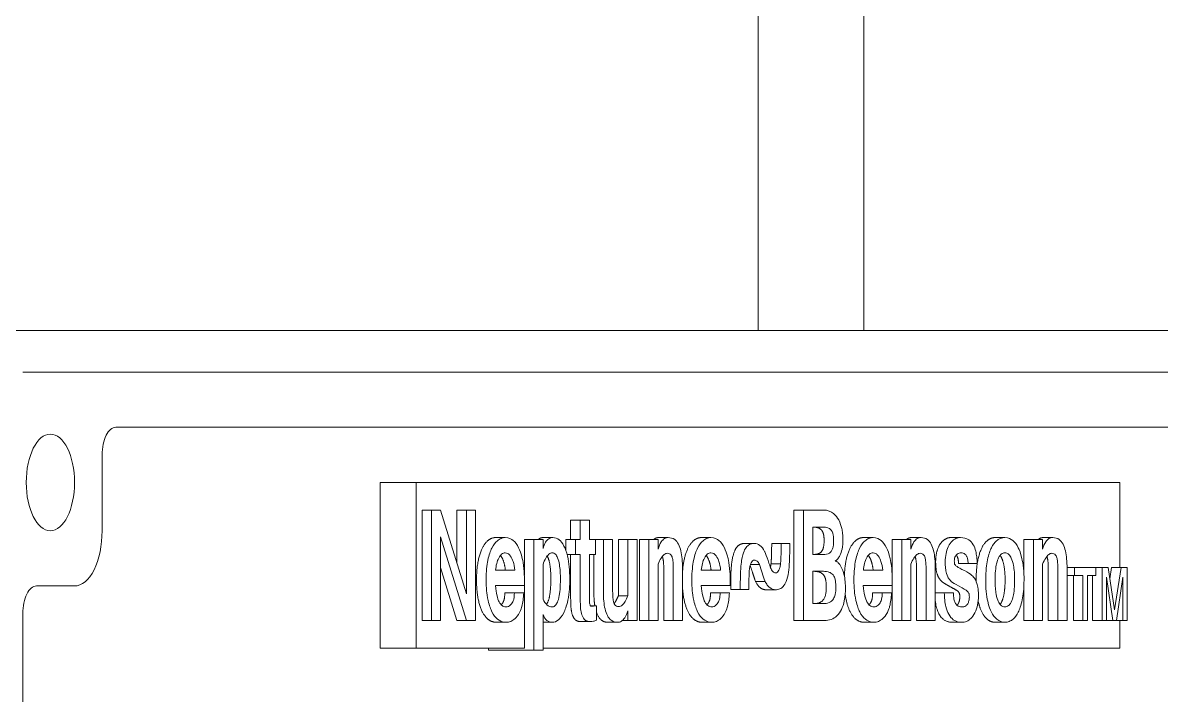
# Model space of a CAD drawing. Header units: inches. Extents: x 19 to 503, y 7 to 322.
# Drawn here: x 267.48 to 272.64, y 125.3 to 128.34 of the extents above; entities that cross this region are included whole.
import ezdxf

# ---------------------------------------------------------------- set-up
doc = ezdxf.new("R2010")
doc.units = ezdxf.units.IN
doc.header["$LTSCALE"] = 15
doc.header["$MEASUREMENT"] = 0
doc.layers.add('Visible (ANSI)', color=7, linetype='Continuous', lineweight=50)

msp = doc.modelspace()

# ---------------------------------------------------------------- linework, layer by layer
at = {"layer": 'Visible (ANSI)', "linetype": 'Continuous', "lineweight": 18}
for p, q in [((270.815229, 134.450384), (270.815229, 126.950384)), ((271.294104, 129.700384), (271.294104, 126.950384)), ((273.735012, 126.950384), (267.335012, 126.950384)), ((267.484844, 126.762884), (274.234844, 126.762884)), ((267.906719, 126.512849), (273.812969, 126.512849)), ((267.844219, 126.044134), (267.844219, 126.387849)), ((269.103714, 126.262849), (269.266094, 126.262849)), ((269.103714, 125.512849), (269.103714, 126.262849)), ((269.266094, 126.262849), (272.453594, 126.262849)), ((269.266094, 125.512849), (269.266094, 126.262849)), ((272.453594, 126.262849), (272.453594, 125.877849)), ((269.292915, 125.637849), (269.292915, 126.137849)), ((269.292915, 126.137849), (269.336217, 126.137849)), ((269.336217, 126.137849), (269.336217, 125.637849)), ((269.376703, 126.137849), (269.336217, 126.137849)), ((269.494365, 125.758801), (269.376703, 126.137849)), ((269.451063, 126.137849), (269.494365, 126.137849)), ((269.451063, 125.898296), (269.451063, 126.137849)), ((269.535103, 126.137849), (269.494365, 126.137849)), ((269.494365, 126.137849), (269.494365, 125.758801)), ((269.535103, 125.637849), (269.535103, 126.137849)), ((270.977274, 125.637849), (270.977274, 126.137849)), ((270.977274, 126.137849), (271.020576, 126.137849)), ((271.020576, 126.137849), (271.020576, 125.637849)), ((271.11091, 126.137849), (271.020576, 126.137849)), ((269.965922, 126.091796), (270.009223, 126.091796)), ((269.965922, 126.005258), (269.965922, 126.091796)), ((270.050721, 126.091796), (270.009223, 126.091796)), ((270.009223, 126.091796), (270.009223, 126.005258)), ((270.050721, 126.005258), (270.050721, 126.091796)), ((271.062833, 126.060926), (271.107873, 126.060926)), ((271.062833, 125.936938), (271.062833, 126.060926)), ((269.376703, 126.016392), (269.494365, 125.637849)), ((269.376703, 125.637849), (269.376703, 126.016392)), ((269.626563, 126.013355), (269.669864, 126.013355)), ((269.756262, 126.005258), (269.799564, 126.005258)), ((269.756262, 125.842909), (269.756262, 126.005258)), ((269.840809, 126.005258), (269.799564, 126.005258)), ((269.799564, 126.005258), (269.799564, 125.504246)), ((269.840809, 125.963254), (269.840809, 126.005258)), ((269.841789, 126.013355), (269.88509, 126.013355)), ((269.944666, 126.005258), (269.987968, 126.005258)), ((269.944666, 125.954053), (269.944666, 126.005258)), ((270.009223, 126.005258), (269.987968, 126.005258)), ((269.987968, 126.005258), (269.987968, 125.936432)), ((270.079061, 126.005258), (270.050721, 126.005258)), ((270.079061, 125.936432), (270.079061, 126.005258)), ((270.079061, 126.005258), (270.114378, 126.005258)), ((270.156129, 126.005258), (270.114378, 126.005258)), ((270.114378, 126.005258), (270.114378, 125.768416)), ((270.156129, 125.770946), (270.156129, 126.005258)), ((270.181907, 125.750197), (270.181907, 126.005258)), ((270.181907, 126.005258), (270.225208, 126.005258)), ((270.266453, 126.005258), (270.225208, 126.005258)), ((270.225208, 126.005258), (270.225208, 125.750197)), ((270.266453, 125.637849), (270.266453, 126.005258)), ((270.277193, 125.637849), (270.277193, 126.005258)), ((270.277193, 126.005258), (270.320495, 126.005258)), ((270.36174, 126.005258), (270.320495, 126.005258)), ((270.320495, 126.005258), (270.320495, 125.637849)), ((270.36174, 125.96123), (270.36174, 126.005258)), ((270.364997, 126.013355), (270.408298, 126.013355)), ((270.558209, 126.013355), (270.60151, 126.013355)), ((271.292197, 126.013355), (271.335498, 126.013355)), ((271.421897, 125.842909), (271.421897, 126.005258)), ((271.421897, 126.005258), (271.465198, 126.005258)), ((271.506443, 126.005258), (271.465198, 126.005258)), ((271.465198, 126.005258), (271.465198, 125.637849)), ((271.506443, 125.96123), (271.506443, 126.005258)), ((271.5097, 126.013355), (271.553002, 126.013355)), ((271.688742, 126.013355), (271.732043, 126.013355)), ((271.889039, 126.013355), (271.93234, 126.013355)), ((272.018739, 126.005258), (272.06204, 126.005258)), ((272.018739, 125.843398), (272.018739, 126.005258)), ((272.103285, 126.005258), (272.06204, 126.005258)), ((272.06204, 126.005258), (272.06204, 125.637849)), ((272.103285, 125.96123), (272.103285, 126.005258)), ((272.106542, 126.013355), (272.149844, 126.013355)), ((270.755216, 125.987039), (270.798518, 125.987039)), ((270.876674, 125.986027), (270.919975, 125.986027)), ((270.957931, 125.986027), (270.919975, 125.986027)), ((270.957931, 125.956169), (270.957931, 125.986027)), ((269.950027, 125.936432), (269.987968, 125.936432)), ((269.965922, 125.749185), (269.965922, 125.936432)), ((269.987968, 125.936432), (270.009223, 125.936432)), ((270.009223, 125.936432), (270.009223, 125.749185)), ((270.050721, 125.746655), (270.050721, 125.936432)), ((270.050721, 125.936432), (270.079061, 125.936432)), ((270.071077, 125.768416), (270.071077, 125.936432)), ((271.110657, 125.936938), (271.062833, 125.936938)), ((271.164076, 125.906594), (271.164723, 125.906594)), ((269.451063, 125.637849), (269.376703, 125.877083)), ((269.713639, 125.865582), (269.626089, 125.865582)), ((269.840809, 125.734509), (269.840809, 125.891898)), ((270.36174, 125.637849), (270.36174, 125.893416)), ((270.387517, 125.637849), (270.387517, 125.872161)), ((270.430819, 125.872161), (270.430819, 125.637849)), ((270.472317, 125.637849), (270.472317, 125.874691)), ((270.645286, 125.865582), (270.557735, 125.865582)), ((270.780012, 125.891898), (270.821291, 125.891898)), ((270.873131, 125.893922), (270.916433, 125.893922)), ((271.062833, 125.860521), (271.11091, 125.860521)), ((271.062833, 125.714772), (271.062833, 125.860521)), ((271.379273, 125.865582), (271.291723, 125.865582)), ((271.506443, 125.637849), (271.506443, 125.893416)), ((271.53222, 125.637849), (271.53222, 125.872161)), ((271.575522, 125.872161), (271.575522, 125.637849)), ((271.61702, 125.637849), (271.61702, 125.874691)), ((271.722649, 125.895946), (271.76595, 125.895946)), ((271.76595, 125.895946), (271.806689, 125.895946)), ((272.103285, 125.637849), (272.103285, 125.893416)), ((272.129063, 125.637849), (272.129063, 125.872161)), ((272.172364, 125.872161), (272.172364, 125.637849)), ((272.213853, 125.877849), (272.248147, 125.877849)), ((272.213862, 125.637849), (272.213862, 125.874691)), ((272.344462, 125.877849), (272.248147, 125.877849)), ((272.248147, 125.877849), (272.248147, 125.840926)), ((272.344462, 125.840926), (272.344462, 125.877849)), ((272.344462, 125.877849), (272.372765, 125.877849)), ((272.399972, 125.877849), (272.372765, 125.877849)), ((272.372765, 125.877849), (272.372765, 125.637849)), ((272.429243, 125.685946), (272.399972, 125.877849)), ((272.407771, 125.82672), (272.415699, 125.877849)), ((272.415699, 125.877849), (272.459, 125.877849)), ((272.459, 125.877849), (272.429243, 125.685946)), ((272.486085, 125.877849), (272.459, 125.877849)), ((272.486085, 125.637849), (272.486085, 125.877849)), ((269.625582, 125.79625), (269.756655, 125.79625)), ((269.756262, 125.512849), (269.756262, 125.79625)), ((269.756655, 125.79625), (269.756655, 125.821047)), ((270.557229, 125.79625), (270.688302, 125.79625)), ((270.688302, 125.79625), (270.688302, 125.821047)), ((270.690945, 125.778031), (270.690945, 125.808396)), ((270.734246, 125.808396), (270.734246, 125.778031)), ((270.80304, 125.814975), (270.846342, 125.814975)), ((271.291217, 125.79625), (271.42229, 125.79625)), ((271.421897, 125.637849), (271.421897, 125.79625)), ((271.42229, 125.79625), (271.42229, 125.821047)), ((272.018739, 125.637849), (272.018739, 125.799704)), ((272.213862, 125.840926), (272.248147, 125.840926)), ((272.24274, 125.637849), (272.24274, 125.840926)), ((272.248147, 125.840926), (272.286041, 125.840926)), ((272.286041, 125.840926), (272.286041, 125.637849)), ((272.306325, 125.840926), (272.344462, 125.840926)), ((272.306325, 125.637849), (272.306325, 125.840926)), ((272.329464, 125.637849), (272.329464, 125.840926)), ((272.392199, 125.833639), (272.42062, 125.637849)), ((272.392199, 125.637849), (272.392199, 125.833639)), ((272.437988, 125.637849), (272.466531, 125.833639)), ((272.466531, 125.833639), (272.466531, 125.637849)), ((267.547361, 125.794134), (267.719219, 125.794134)), ((269.667808, 125.762343), (269.711109, 125.762343)), ((269.753366, 125.762343), (269.711109, 125.762343)), ((270.181907, 125.750197), (270.225208, 125.750197)), ((270.599454, 125.762343), (270.642755, 125.762343)), ((270.685012, 125.762343), (270.642755, 125.762343)), ((270.690945, 125.778031), (270.734246, 125.778031)), ((270.734246, 125.778031), (270.772455, 125.778031)), ((270.850358, 125.777019), (270.893659, 125.777019)), ((271.333442, 125.762343), (271.376743, 125.762343)), ((271.419, 125.762343), (271.376743, 125.762343)), ((271.61702, 125.762343), (271.657904, 125.762343)), ((271.699149, 125.762343), (271.657904, 125.762343)), ((270.05546, 125.704651), (270.082856, 125.704651)), ((270.082856, 125.639367), (270.082856, 125.704651)), ((271.115464, 125.714772), (271.062833, 125.714772)), ((267.484861, 119.856634), (267.484861, 125.669134)), ((269.840809, 125.504246), (269.840809, 125.665683)), ((270.225208, 125.681877), (270.225208, 125.637849)), ((269.292915, 125.637849), (269.336217, 125.637849)), ((269.336217, 125.637849), (269.376703, 125.637849)), ((269.451063, 125.637849), (269.494365, 125.637849)), ((269.494365, 125.637849), (269.535103, 125.637849)), ((269.629599, 125.629752), (269.6729, 125.629752)), ((269.840809, 125.629752), (269.883066, 125.629752)), ((270.012227, 125.632788), (270.055528, 125.632788)), ((270.134842, 125.629752), (270.178143, 125.629752)), ((270.200439, 125.637849), (270.225208, 125.637849)), ((270.225208, 125.637849), (270.266453, 125.637849)), ((270.277193, 125.637849), (270.320495, 125.637849)), ((270.320495, 125.637849), (270.36174, 125.637849)), ((270.387517, 125.637849), (270.430819, 125.637849)), ((270.430819, 125.637849), (270.472317, 125.637849)), ((270.561245, 125.629752), (270.604547, 125.629752)), ((270.977274, 125.637849), (271.020576, 125.637849)), ((271.020576, 125.637849), (271.115464, 125.637849)), ((271.295233, 125.629752), (271.338535, 125.629752)), ((271.421897, 125.637849), (271.465198, 125.637849)), ((271.465198, 125.637849), (271.506443, 125.637849)), ((271.53222, 125.637849), (271.575522, 125.637849)), ((271.575522, 125.637849), (271.61702, 125.637849)), ((271.694309, 125.629752), (271.73761, 125.629752)), ((271.889039, 125.629752), (271.93234, 125.629752)), ((272.018739, 125.637849), (272.06204, 125.637849)), ((272.06204, 125.637849), (272.103285, 125.637849)), ((272.129063, 125.637849), (272.172364, 125.637849)), ((272.172364, 125.637849), (272.213862, 125.637849)), ((272.24274, 125.637849), (272.286041, 125.637849)), ((272.286041, 125.637849), (272.306325, 125.637849)), ((272.329464, 125.637849), (272.372765, 125.637849)), ((272.372765, 125.637849), (272.392199, 125.637849)), ((272.392199, 125.637849), (272.42062, 125.637849)), ((272.42062, 125.637849), (272.437988, 125.637849)), ((272.437988, 125.637849), (272.466531, 125.637849)), ((272.453594, 125.637849), (272.453594, 125.512849)), ((272.466531, 125.637849), (272.486085, 125.637849)), ((269.103714, 125.512849), (269.266094, 125.512849)), ((269.756262, 125.512849), (269.266094, 125.512849)), ((269.593883, 125.504246), (269.593883, 125.512849)), ((269.593883, 125.504246), (269.799564, 125.504246)), ((269.799564, 125.504246), (269.840809, 125.504246)), ((272.453594, 125.512849), (269.840809, 125.512849))]:
    msp.add_line(p, q, dxfattribs=at)
msp.add_ellipse((267.609844, 126.262884), major_axis=(0, 0.21875), ratio=0.5, dxfattribs=at)
for centre, major_axis in [((267.906719, 126.387849), (0, 0.125)), ((267.719219, 126.044134), (0, -0.25)), ((267.547361, 125.669134), (0, 0.125))]:
    msp.add_ellipse(centre, major_axis=major_axis, ratio=0.5, start_param=0, end_param=1.57079633, dxfattribs=at)
for points, degree, knots in [([(271.198713, 126.005258), (271.198713, 126.013931), (271.198319, 126.022555), (271.196621, 126.039233), (271.195369, 126.047147), (271.191276, 126.06557), (271.187202, 126.079602), (271.173856, 126.104819), (271.165804, 126.115121), (271.145145, 126.131087), (271.130628, 126.137849), (271.11091, 126.137849)], 3, [-1.37022204, -1.37022204, -1.37022204, -1.37022204, -1.13367687, -1.13367687, -0.90603204, -0.90603204, -0.58386018, -0.58386018, -0.30050429, -0.30050429, 0, 0, 0, 0]), ([(271.107873, 126.060926), (271.115434, 126.060926), (271.123928, 126.060061), (271.135032, 126.05549), (271.140042, 126.052876), (271.147633, 126.044711), (271.149786, 126.040902), (271.153434, 126.032663), (271.154551, 126.027908), (271.156548, 126.016122), (271.156962, 126.007672), (271.156962, 125.999691)], 3, [-0.217883978, -0.217883978, -0.217883978, -0.217883978, -0.151492323, -0.151492323, -0.118749394, -0.118749394, -0.094641913, -0.094641913, -0.060812242, -0.060812242, 0, 0, 0, 0]), ([(269.669864, 126.013355), (269.663611, 126.013355), (269.657393, 126.012243), (269.644596, 126.007173), (269.63896, 126.003371), (269.624557, 125.990971), (269.616052, 125.979658), (269.602846, 125.952988), (269.59619, 125.935744), (269.586607, 125.888519), (269.583072, 125.860187), (269.583072, 125.821554)], 3, [-1.49193162, -1.49193162, -1.49193162, -1.49193162, -1.29030138, -1.29030138, -1.0712515, -1.0712515, -0.64119148, -0.64119148, -0.29439022, -0.29439022, 0, 0, 0, 0]), ([(269.756655, 125.821047), (269.756655, 125.838523), (269.755938, 125.856053), (269.752233, 125.893601), (269.749351, 125.908489), (269.742177, 125.94024), (269.736165, 125.955932), (269.723361, 125.98157), (269.715126, 125.992318), (269.697747, 126.006608), (269.686083, 126.013355), (269.669864, 126.013355)], 3, [-0.953742878, -0.953742878, -0.953742878, -0.953742878, -0.864238922, -0.864238922, -0.757751945, -0.757751945, -0.52950742, -0.52950742, -0.247180323, -0.247180323, 0, 0, 0, 0]), ([(269.88509, 126.013355), (269.878847, 126.013355), (269.872573, 126.011843), (269.861352, 126.004551), (269.856536, 125.999391), (269.847465, 125.984252), (269.843719, 125.974338), (269.840809, 125.963254)], 3, [-0.275184465, -0.275184465, -0.275184465, -0.275184465, -0.180024512, -0.180024512, -0.095399098, -0.095399098, 0, 0, 0, 0]), ([(269.962013, 125.82459), (269.962013, 125.843673), (269.961211, 125.862766), (269.958035, 125.894806), (269.955782, 125.912603), (269.947482, 125.947334), (269.942323, 125.962276), (269.928196, 125.989303), (269.920379, 125.997568), (269.905181, 126.010123), (269.895228, 126.013355), (269.88509, 126.013355)], 3, [-0.558955892, -0.558955892, -0.558955892, -0.558955892, -0.427301963, -0.427301963, -0.333627639, -0.333627639, -0.250557772, -0.250557772, -0.154511048, -0.154511048, 0, 0, 0, 0]), ([(270.408298, 126.013355), (270.402282, 126.013355), (270.396286, 126.011894), (270.38518, 126.005072), (270.380248, 126.000119), (270.370012, 125.984691), (270.365417, 125.973647), (270.36174, 125.96123)], 3, [-0.286997863, -0.286997863, -0.286997863, -0.286997863, -0.195305384, -0.195305384, -0.109970073, -0.109970073, 0, 0, 0, 0]), ([(270.472317, 125.874691), (270.472317, 125.889012), (270.471804, 125.903626), (270.469343, 125.929759), (270.467588, 125.941665), (270.462262, 125.964169), (270.458707, 125.974428), (270.44926, 125.992354), (270.443587, 125.999151), (270.428167, 126.010925), (270.418085, 126.013355), (270.408298, 126.013355)], 3, [-0.549838036, -0.549838036, -0.549838036, -0.549838036, -0.440760651, -0.440760651, -0.347374274, -0.347374274, -0.251258835, -0.251258835, -0.149149172, -0.149149172, 0, 0, 0, 0]), ([(270.472317, 125.85384), (270.473778, 125.879073), (270.483816, 125.936432), (270.506843, 125.986027), (270.539231, 126.013355), (270.558209, 126.013355)], 2, [0.38083015, 0.38083015, 0.38083015, 1, 2, 3, 4, 4, 4]), ([(270.60151, 126.013355), (270.595258, 126.013355), (270.58904, 126.012243), (270.576243, 126.007173), (270.570607, 126.003371), (270.556203, 125.990971), (270.547698, 125.979658), (270.534492, 125.952988), (270.527836, 125.935744), (270.518253, 125.888519), (270.514719, 125.860187), (270.514719, 125.821554)], 3, [-1.49193162, -1.49193162, -1.49193162, -1.49193162, -1.29030138, -1.29030138, -1.0712515, -1.0712515, -0.64119148, -0.64119148, -0.29439022, -0.29439022, 0, 0, 0, 0]), ([(270.688302, 125.821047), (270.688302, 125.838523), (270.687584, 125.856053), (270.683879, 125.893601), (270.680998, 125.908489), (270.673823, 125.94024), (270.667811, 125.955932), (270.655008, 125.98157), (270.646772, 125.992318), (270.629394, 126.006608), (270.617729, 126.013355), (270.60151, 126.013355)], 3, [-0.953742878, -0.953742878, -0.953742878, -0.953742878, -0.864238922, -0.864238922, -0.757751945, -0.757751945, -0.52950742, -0.52950742, -0.247180323, -0.247180323, 0, 0, 0, 0]), ([(271.164047, 125.906574), (271.168235, 125.909447), (271.172311, 125.913064), (271.179572, 125.921785), (271.182768, 125.926689), (271.189651, 125.940719), (271.192719, 125.950271), (271.19766, 125.975025), (271.198713, 125.990184), (271.198713, 126.005258)], 3, [-0.332004447, -0.332004447, -0.332004447, -0.332004447, -0.264558277, -0.264558277, -0.202993513, -0.202993513, -0.114860808, -0.114860808, 0, 0, 0, 0]), ([(271.205638, 125.838275), (271.206605, 125.872439), (271.217804, 125.936432), (271.24083, 125.986027), (271.273219, 126.013355), (271.292197, 126.013355)], 2, [0.19355846, 0.19355846, 0.19355846, 1, 2, 3, 4, 4, 4]), ([(271.335498, 126.013355), (271.329246, 126.013355), (271.323028, 126.012243), (271.310231, 126.007173), (271.304594, 126.003371), (271.290191, 125.990971), (271.281686, 125.979658), (271.26848, 125.952988), (271.261824, 125.935744), (271.252241, 125.888519), (271.248707, 125.860187), (271.248707, 125.821554)], 3, [-1.49193162, -1.49193162, -1.49193162, -1.49193162, -1.29030138, -1.29030138, -1.0712515, -1.0712515, -0.64119148, -0.64119148, -0.29439022, -0.29439022, 0, 0, 0, 0]), ([(271.42229, 125.821047), (271.42229, 125.838523), (271.421572, 125.856053), (271.417867, 125.893601), (271.414986, 125.908489), (271.407811, 125.94024), (271.401799, 125.955932), (271.388995, 125.98157), (271.38076, 125.992318), (271.363382, 126.006608), (271.351717, 126.013355), (271.335498, 126.013355)], 3, [-0.953742878, -0.953742878, -0.953742878, -0.953742878, -0.864238922, -0.864238922, -0.757751945, -0.757751945, -0.52950742, -0.52950742, -0.247180323, -0.247180323, 0, 0, 0, 0]), ([(271.553002, 126.013355), (271.546985, 126.013355), (271.540989, 126.011894), (271.529883, 126.005072), (271.524951, 126.000119), (271.514715, 125.984691), (271.51012, 125.973647), (271.506443, 125.96123)], 3, [-0.286997863, -0.286997863, -0.286997863, -0.286997863, -0.195305384, -0.195305384, -0.109970073, -0.109970073, 0, 0, 0, 0]), ([(271.61702, 125.874691), (271.61702, 125.889012), (271.616508, 125.903626), (271.614046, 125.929759), (271.612291, 125.941665), (271.606965, 125.964169), (271.60341, 125.974428), (271.593963, 125.992354), (271.58829, 125.999151), (271.57287, 126.010925), (271.562788, 126.013355), (271.553002, 126.013355)], 3, [-0.549838036, -0.549838036, -0.549838036, -0.549838036, -0.440760651, -0.440760651, -0.347374274, -0.347374274, -0.251258835, -0.251258835, -0.149149172, -0.149149172, 0, 0, 0, 0]), ([(271.732043, 126.013355), (271.724921, 126.013355), (271.717801, 126.012022), (271.702908, 126.005339), (271.696786, 126.000191), (271.687817, 125.991277), (271.681481, 125.983722), (271.670695, 125.961133), (271.667698, 125.950227), (271.663352, 125.929341), (271.662205, 125.916381), (271.662205, 125.903031)], 3, [-0.380184833, -0.380184833, -0.380184833, -0.380184833, -0.319898495, -0.319898495, -0.251008997, -0.251008997, -0.172372504, -0.172372504, -0.101722902, -0.101722902, 0, 0, 0, 0]), ([(271.806689, 125.895946), (271.806559, 125.905973), (271.806029, 125.916045), (271.803954, 125.934662), (271.802516, 125.943236), (271.797711, 125.962681), (271.793944, 125.972534), (271.783469, 125.990793), (271.776738, 125.997812), (271.757776, 126.010804), (271.744489, 126.013355), (271.732043, 126.013355)], 3, [-0.545887419, -0.545887419, -0.545887419, -0.545887419, -0.469637173, -0.469637173, -0.400904814, -0.400904814, -0.30477701, -0.30477701, -0.189676686, -0.189676686, 0, 0, 0, 0]), ([(271.93234, 126.013355), (271.925693, 126.013355), (271.919065, 126.012229), (271.905249, 126.00688), (271.899289, 126.002782), (271.885876, 125.991222), (271.87812, 125.98082), (271.865569, 125.955311), (271.858899, 125.937782), (271.849357, 125.891031), (271.845549, 125.862321), (271.845549, 125.821554)], 3, [-1.56801299, -1.56801299, -1.56801299, -1.56801299, -1.35973826, -1.35973826, -1.12707481, -1.12707481, -0.69333235, -0.69333235, -0.31064426, -0.31064426, 0, 0, 0, 0]), ([(272.019132, 125.821554), (272.019132, 125.838992), (272.018417, 125.856498), (272.014735, 125.893669), (272.011889, 125.908415), (272.004032, 125.942986), (271.997479, 125.95826), (271.985838, 125.98157), (271.977602, 125.992318), (271.960224, 126.006608), (271.948559, 126.013355), (271.93234, 126.013355)], 3, [-0.854658685, -0.854658685, -0.854658685, -0.854658685, -0.788718433, -0.788718433, -0.711388555, -0.711388555, -0.52950742, -0.52950742, -0.247180323, -0.247180323, 0, 0, 0, 0]), ([(272.149844, 126.013355), (272.143827, 126.013355), (272.137831, 126.011894), (272.126726, 126.005072), (272.121793, 126.000119), (272.111557, 125.984691), (272.106962, 125.973647), (272.103285, 125.96123)], 3, [-0.286997863, -0.286997863, -0.286997863, -0.286997863, -0.195305384, -0.195305384, -0.109970073, -0.109970073, 0, 0, 0, 0]), ([(272.213862, 125.874691), (272.213862, 125.889012), (272.21335, 125.903626), (272.210888, 125.929759), (272.209133, 125.941665), (272.203807, 125.964169), (272.200253, 125.974428), (272.190806, 125.992354), (272.185132, 125.999151), (272.169712, 126.010925), (272.15963, 126.013355), (272.149844, 126.013355)], 3, [-0.549838036, -0.549838036, -0.549838036, -0.549838036, -0.440760651, -0.440760651, -0.347374274, -0.347374274, -0.251258835, -0.251258835, -0.149149172, -0.149149172, 0, 0, 0, 0]), ([(270.798518, 125.987039), (270.792202, 125.987039), (270.785788, 125.986039), (270.774529, 125.981403), (270.769113, 125.978186), (270.759009, 125.967246), (270.754712, 125.95999), (270.747637, 125.94244), (270.743548, 125.929171), (270.737507, 125.891609), (270.734246, 125.861664), (270.734246, 125.808396)], 3, [-2.38343253, -2.38343253, -2.38343253, -2.38343253, -1.8060438, -1.8060438, -1.33277788, -1.33277788, -0.86133468, -0.86133468, -0.40590851, -0.40590851, 0, 0, 0, 0]), ([(270.844317, 125.950602), (270.838199, 125.962348), (270.831259, 125.971661), (270.815426, 125.984257), (270.807076, 125.987039), (270.798518, 125.987039)], 3, [-0.259669604, -0.259669604, -0.259669604, -0.259669604, -0.130428825, -0.130428825, 0, 0, 0, 0]), ([(270.893659, 125.777019), (270.90002, 125.777019), (270.906491, 125.778034), (270.920826, 125.784047), (270.925887, 125.78905), (270.933469, 125.797391), (270.937895, 125.804992), (270.946523, 125.826688), (270.949878, 125.841392), (270.956635, 125.88577), (270.957931, 125.921282), (270.957931, 125.956169)], 3, [-0.589636819, -0.589636819, -0.589636819, -0.589636819, -0.553532833, -0.553532833, -0.506526146, -0.506526146, -0.40328783, -0.40328783, -0.265842047, -0.265842047, 0, 0, 0, 0]), ([(270.919975, 125.986027), (270.918809, 125.937634), (270.918335, 125.923127), (270.917795, 125.90891), (270.917267, 125.899931), (270.916433, 125.893922)], 3, [-0.0733444233, -0.0733444233, -0.0733444233, -0.0733444233, -0.047519074, -0.047519074, 0, 0, 0, 0]), ([(271.156962, 125.999691), (271.156962, 125.993598), (271.156705, 125.98741), (271.155471, 125.976267), (271.154589, 125.971236), (271.151868, 125.961441), (271.150009, 125.957022), (271.14578, 125.950321), (271.142717, 125.946488), (271.129745, 125.938455), (271.120076, 125.936938), (271.110657, 125.936938)], 3, [-0.570946972, -0.570946972, -0.570946972, -0.570946972, -0.453612383, -0.453612383, -0.351244571, -0.351244571, -0.237936486, -0.237936486, -0.143553355, -0.143553355, 0, 0, 0, 0]), ([(269.626089, 125.865582), (269.627007, 125.876148), (269.628592, 125.886369), (269.633367, 125.905041), (269.636381, 125.913153), (269.644106, 125.928027), (269.648444, 125.933732), (269.658489, 125.942079), (269.664099, 125.944023), (269.669864, 125.944023)], 3, [-0.311667492, -0.311667492, -0.311667492, -0.311667492, -0.237050543, -0.237050543, -0.16576507, -0.16576507, -0.087852602, -0.087852602, 0, 0, 0, 0]), ([(269.670338, 125.865582), (269.666795, 125.899489), (269.651853, 125.928075), (269.648122, 125.9326)], 2, [0, 0, 0, 1, 1.28376973, 1.28376973, 1.28376973]), ([(269.669864, 125.944023), (269.673968, 125.944023), (269.678034, 125.943044), (269.685757, 125.938668), (269.689287, 125.935457), (269.698658, 125.923174), (269.702871, 125.912777), (269.709471, 125.893458), (269.712137, 125.879956), (269.713639, 125.865582)], 3, [-0.251457438, -0.251457438, -0.251457438, -0.251457438, -0.21404187, -0.21404187, -0.178283825, -0.178283825, -0.111899249, -0.111899249, 0, 0, 0, 0]), ([(269.840809, 125.891898), (269.844517, 125.902221), (269.848756, 125.912135), (269.857656, 125.92762), (269.862203, 125.933674), (269.872133, 125.941939), (269.877243, 125.944023), (269.88256, 125.944023)], 3, [-0.260849088, -0.260849088, -0.260849088, -0.260849088, -0.163914804, -0.163914804, -0.081029131, -0.081029131, 0, 0, 0, 0]), ([(269.876202, 125.82459), (269.876202, 125.884813), (269.863321, 125.923454), (269.859625, 125.929732)], 2, [0, 0, 0, 1, 1.30522235, 1.30522235, 1.30522235]), ([(269.88256, 125.944023), (269.88514, 125.944023), (269.887709, 125.943524), (269.892613, 125.941325), (269.894904, 125.939712), (269.900802, 125.933762), (269.903973, 125.92854), (269.911274, 125.911542), (269.913708, 125.899681), (269.918369, 125.871904), (269.919503, 125.848225), (269.919503, 125.82459)], 3, [-0.343912155, -0.343912155, -0.343912155, -0.343912155, -0.317867105, -0.317867105, -0.293187958, -0.293187958, -0.251194999, -0.251194999, -0.180100274, -0.180100274, 0, 0, 0, 0]), ([(270.36174, 125.893416), (270.365931, 125.903112), (270.370597, 125.912454), (270.379927, 125.926878), (270.384587, 125.932586), (270.394148, 125.940032), (270.398865, 125.941999), (270.403744, 125.941999)], 3, [-0.254147783, -0.254147783, -0.254147783, -0.254147783, -0.156374809, -0.156374809, -0.074354364, -0.074354364, 0, 0, 0, 0]), ([(270.387517, 125.872161), (270.387517, 125.911635), (270.381137, 125.92726), (270.380949, 125.927691)], 2, [0, 0, 0, 1, 1.02920813, 1.02920813, 1.02920813]), ([(270.403744, 125.941999), (270.406836, 125.941999), (270.410021, 125.941493), (270.415626, 125.938927), (270.418148, 125.93707), (270.422564, 125.931507), (270.42402, 125.928455), (270.42678, 125.921108), (270.427949, 125.915338), (270.430309, 125.898599), (270.430819, 125.88527), (270.430819, 125.872161)], 3, [-0.243715019, -0.243715019, -0.243715019, -0.243715019, -0.209104446, -0.209104446, -0.179401679, -0.179401679, -0.150757457, -0.150757457, -0.099891353, -0.099891353, 0, 0, 0, 0]), ([(270.557735, 125.865582), (270.558654, 125.876148), (270.560238, 125.886369), (270.565013, 125.905041), (270.568027, 125.913153), (270.575752, 125.928027), (270.58009, 125.933732), (270.590136, 125.942079), (270.595746, 125.944023), (270.60151, 125.944023)], 3, [-0.311667492, -0.311667492, -0.311667492, -0.311667492, -0.237050543, -0.237050543, -0.16576507, -0.16576507, -0.087852602, -0.087852602, 0, 0, 0, 0]), ([(270.601984, 125.865582), (270.598442, 125.899489), (270.583499, 125.928075), (270.579768, 125.9326)], 2, [0, 0, 0, 1, 1.28376973, 1.28376973, 1.28376973]), ([(270.60151, 125.944023), (270.605614, 125.944023), (270.609681, 125.943044), (270.617404, 125.938668), (270.620933, 125.935457), (270.630305, 125.923174), (270.634518, 125.912777), (270.641118, 125.893458), (270.643784, 125.879956), (270.645286, 125.865582)], 3, [-0.251457438, -0.251457438, -0.251457438, -0.251457438, -0.21404187, -0.21404187, -0.178283825, -0.178283825, -0.111899249, -0.111899249, 0, 0, 0, 0]), ([(270.775491, 125.870137), (270.776193, 125.875823), (270.777159, 125.881488), (270.779657, 125.891222), (270.781099, 125.895414), (270.784798, 125.902793), (270.786991, 125.905698), (270.792507, 125.910167), (270.795758, 125.911128), (270.799024, 125.911128)], 3, [-0.174010342, -0.174010342, -0.174010342, -0.174010342, -0.129365784, -0.129365784, -0.090658973, -0.090658973, -0.049771795, -0.049771795, 0, 0, 0, 0]), ([(270.799024, 125.911128), (270.800995, 125.911128), (270.802946, 125.910732), (270.806823, 125.909113), (270.80871, 125.907899), (270.814528, 125.902874), (270.818104, 125.897805), (270.821291, 125.891898)], 3, [-0.126574619, -0.126574619, -0.126574619, -0.126574619, -0.096544816, -0.096544816, -0.066224916, -0.066224916, 0, 0, 0, 0]), ([(270.871139, 125.876209), (270.869485, 125.881207), (270.851367, 125.935904), (270.84527, 125.949086), (270.844888, 125.949846), (270.8445, 125.950411), (270.844405, 125.950532), (270.844317, 125.950602)], 3, [-0.0812338479, -0.0812338479, -0.0812338479, -0.0812338479, -0.0063211266, -0.0063211266, -0.0014322504, -0.0014322504, 0, 0, 0, 0]), ([(271.210353, 125.787647), (271.210353, 125.799418), (271.20962, 125.811008), (271.206698, 125.834105), (271.204583, 125.84474), (271.197875, 125.866816), (271.192541, 125.879485), (271.17938, 125.898723), (271.17554, 125.902004), (271.170213, 125.905662), (271.167164, 125.906757), (271.164047, 125.906574)], 3, [-0.236404936, -0.236404936, -0.236404936, -0.236404936, -0.1893821, -0.1893821, -0.141231453, -0.141231453, -0.08584592, -0.08584592, -0.047520192, -0.047520192, 0, 0, 0, 0]), ([(271.291723, 125.865582), (271.292642, 125.876148), (271.294226, 125.886369), (271.299001, 125.905041), (271.302015, 125.913153), (271.30974, 125.928027), (271.314078, 125.933732), (271.324124, 125.942079), (271.329734, 125.944023), (271.335498, 125.944023)], 3, [-0.311667492, -0.311667492, -0.311667492, -0.311667492, -0.237050543, -0.237050543, -0.16576507, -0.16576507, -0.087852602, -0.087852602, 0, 0, 0, 0]), ([(271.335972, 125.865582), (271.33243, 125.899489), (271.317487, 125.928075), (271.313756, 125.9326)], 2, [0, 0, 0, 1, 1.28376973, 1.28376973, 1.28376973]), ([(271.335498, 125.944023), (271.339602, 125.944023), (271.343669, 125.943044), (271.351391, 125.938668), (271.354921, 125.935457), (271.364292, 125.923174), (271.368506, 125.912777), (271.375106, 125.893458), (271.377772, 125.879956), (271.379273, 125.865582)], 3, [-0.251457438, -0.251457438, -0.251457438, -0.251457438, -0.21404187, -0.21404187, -0.178283825, -0.178283825, -0.111899249, -0.111899249, 0, 0, 0, 0]), ([(271.506443, 125.893416), (271.510634, 125.903112), (271.5153, 125.912454), (271.52463, 125.926878), (271.52929, 125.932586), (271.538851, 125.940032), (271.543568, 125.941999), (271.548447, 125.941999)], 3, [-0.254147783, -0.254147783, -0.254147783, -0.254147783, -0.156374809, -0.156374809, -0.074354364, -0.074354364, 0, 0, 0, 0]), ([(271.53222, 125.872161), (271.53222, 125.911635), (271.52584, 125.92726), (271.525652, 125.927691)], 2, [0, 0, 0, 1, 1.02920813, 1.02920813, 1.02920813]), ([(271.548447, 125.941999), (271.551539, 125.941999), (271.554724, 125.941493), (271.56033, 125.938927), (271.562851, 125.93707), (271.567267, 125.931507), (271.568723, 125.928455), (271.571483, 125.921108), (271.572653, 125.915338), (271.575012, 125.898599), (271.575522, 125.88527), (271.575522, 125.872161)], 3, [-0.243715019, -0.243715019, -0.243715019, -0.243715019, -0.209104446, -0.209104446, -0.179401679, -0.179401679, -0.150757457, -0.150757457, -0.099891353, -0.099891353, 0, 0, 0, 0]), ([(271.662205, 125.903031), (271.662205, 125.893209), (271.662615, 125.883126), (271.664541, 125.86643), (271.665877, 125.858446), (271.671718, 125.838736), (271.675925, 125.831756), (271.682687, 125.821674), (271.690135, 125.810431), (271.721922, 125.794226)], 3, [-1.28758631, -1.28758631, -1.28758631, -1.28758631, -1.00763885, -1.00763885, -0.79953504, -0.79953504, -0.49991727, -0.49991727, 0, 0, 0, 0]), ([(271.74925, 125.863558), (271.731639, 125.872011), (271.72236, 125.877258), (271.711452, 125.884876), (271.708852, 125.887351), (271.706295, 125.890783), (271.705508, 125.892013), (271.704636, 125.894083), (271.704377, 125.894856), (271.703436, 125.899559), (271.70345, 125.903928), (271.70345, 125.908092)], 3, [-0.131420243, -0.131420243, -0.131420243, -0.131420243, -0.085737183, -0.085737183, -0.052375851, -0.052375851, -0.038599816, -0.038599816, -0.031728135, -0.031728135, 0, 0, 0, 0]), ([(271.70345, 125.908092), (271.70345, 125.910253), (271.703555, 125.912399), (271.704009, 125.916538), (271.704344, 125.918488), (271.705642, 125.923857), (271.706849, 125.926857), (271.710545, 125.933416), (271.713367, 125.936395), (271.721837, 125.942721), (271.7283, 125.944023), (271.734321, 125.944023)], 3, [-0.199332402, -0.199332402, -0.199332402, -0.199332402, -0.182867861, -0.182867861, -0.167049192, -0.167049192, -0.137423155, -0.137423155, -0.091748754, -0.091748754, 0, 0, 0, 0]), ([(271.734321, 125.944023), (271.740376, 125.944023), (271.746326, 125.942571), (271.75405, 125.936432), (271.756505, 125.933595), (271.760671, 125.926111), (271.762273, 125.921752), (271.764995, 125.910272), (271.765724, 125.90312), (271.76595, 125.895946)], 3, [-0.223385569, -0.223385569, -0.223385569, -0.223385569, -0.140059831, -0.140059831, -0.096765916, -0.096765916, -0.05477189, -0.05477189, 0, 0, 0, 0]), ([(271.888059, 125.821554), (271.888059, 125.835037), (271.8885, 125.849015), (271.890984, 125.876002), (271.892818, 125.886182), (271.897586, 125.907337), (271.900998, 125.915891), (271.908276, 125.930474), (271.912523, 125.93513), (271.921156, 125.942222), (271.926695, 125.944023), (271.93234, 125.944023)], 3, [-0.22807944, -0.22807944, -0.22807944, -0.22807944, -0.205294754, -0.205294754, -0.181748055, -0.181748055, -0.142221383, -0.142221383, -0.086038211, -0.086038211, 0, 0, 0, 0]), ([(271.93332, 125.821554), (271.93332, 125.85293), (271.926488, 125.898983), (271.916301, 125.925559), (271.91065, 125.932535)], 2, [0, 0, 0, 1, 2, 2.7505137, 2.7505137, 2.7505137]), ([(271.93234, 125.944023), (271.935452, 125.944023), (271.938545, 125.943447), (271.945409, 125.940597), (271.94824, 125.938332), (271.954453, 125.932687), (271.958242, 125.927077), (271.965847, 125.910638), (271.968979, 125.899297), (271.974897, 125.868519), (271.976622, 125.847301), (271.976622, 125.821554)], 3, [-0.485256347, -0.485256347, -0.485256347, -0.485256347, -0.453784115, -0.453784115, -0.414355835, -0.414355835, -0.320828378, -0.320828378, -0.196193606, -0.196193606, 0, 0, 0, 0]), ([(272.103285, 125.893416), (272.107477, 125.903112), (272.112142, 125.912454), (272.121472, 125.926878), (272.126132, 125.932586), (272.135693, 125.940032), (272.14041, 125.941999), (272.145289, 125.941999)], 3, [-0.254147783, -0.254147783, -0.254147783, -0.254147783, -0.156374809, -0.156374809, -0.074354364, -0.074354364, 0, 0, 0, 0]), ([(272.129063, 125.872161), (272.129063, 125.911635), (272.122682, 125.92726), (272.122494, 125.927691)], 2, [0, 0, 0, 1, 1.02920813, 1.02920813, 1.02920813]), ([(272.145289, 125.941999), (272.148381, 125.941999), (272.151567, 125.941493), (272.157172, 125.938927), (272.159694, 125.93707), (272.164109, 125.931507), (272.165565, 125.928455), (272.168325, 125.921108), (272.169495, 125.915338), (272.171855, 125.898599), (272.172364, 125.88527), (272.172364, 125.872161)], 3, [-0.243715019, -0.243715019, -0.243715019, -0.243715019, -0.209104446, -0.209104446, -0.179401679, -0.179401679, -0.150757457, -0.150757457, -0.099891353, -0.099891353, 0, 0, 0, 0]), ([(270.772455, 125.778031), (270.772712, 125.796902), (270.77312, 125.820609), (270.77419, 125.85211), (270.774746, 125.863613), (270.775491, 125.870137)], 3, [-0.129093531, -0.129093531, -0.129093531, -0.129093531, -0.050994454, -0.050994454, 0, 0, 0, 0]), ([(270.821291, 125.891898), (270.825062, 125.878871), (270.829013, 125.866049), (270.837366, 125.8404), (270.841781, 125.827578), (270.846342, 125.814975)], 3, [-0.23324276, -0.23324276, -0.23324276, -0.23324276, -0.118545851, -0.118545851, 0, 0, 0, 0]), ([(270.8929, 125.853436), (270.890962, 125.853436), (270.889054, 125.85391), (270.885247, 125.855835), (270.883403, 125.857285), (270.877635, 125.863321), (270.87414, 125.869458), (270.871139, 125.876209)], 3, [-0.128632551, -0.128632551, -0.128632551, -0.128632551, -0.099126524, -0.099126524, -0.068837122, -0.068837122, 0, 0, 0, 0]), ([(270.916433, 125.893922), (270.91575, 125.888325), (270.914809, 125.882732), (270.912376, 125.873182), (270.910973, 125.869078), (270.907319, 125.861831), (270.905083, 125.858929), (270.899533, 125.854423), (270.896227, 125.853436), (270.8929, 125.853436)], 3, [-0.172747525, -0.172747525, -0.172747525, -0.172747525, -0.128926767, -0.128926767, -0.091254657, -0.091254657, -0.050695576, -0.050695576, 0, 0, 0, 0]), ([(271.11091, 125.860521), (271.119777, 125.860521), (271.130075, 125.859535), (271.141432, 125.8546), (271.14767, 125.851753), (271.155018, 125.843749), (271.157911, 125.840095), (271.162982, 125.828269), (271.164252, 125.822354), (271.166576, 125.808075), (271.167084, 125.797594), (271.167084, 125.787647)], 3, [-0.627216897, -0.627216897, -0.627216897, -0.627216897, -0.26355814, -0.26355814, -0.153530989, -0.153530989, -0.114232774, -0.114232774, -0.075797609, -0.075797609, 0, 0, 0, 0]), ([(271.812762, 125.749691), (271.812762, 125.759989), (271.812283, 125.770421), (271.809667, 125.791789), (271.807675, 125.799779), (271.802235, 125.817363), (271.797772, 125.824579), (271.791072, 125.834214), (271.781989, 125.847794), (271.74925, 125.863558)], 3, [-1.26579165, -1.26579165, -1.26579165, -1.26579165, -1.09964579, -1.09964579, -0.91097669, -0.91097669, -0.51319308, -0.51319308, 0, 0, 0, 0]), ([(269.583072, 125.821554), (269.583072, 125.80479), (269.583728, 125.787899), (269.586367, 125.760557), (269.588251, 125.745439), (269.59755, 125.703693), (269.60426, 125.687742), (269.616719, 125.662864), (269.6253, 125.651666), (269.643228, 125.636986), (269.655498, 125.629752), (269.6729, 125.629752)], 3, [-1.15207317, -1.15207317, -1.15207317, -1.15207317, -0.93289171, -0.93289171, -0.78803686, -0.78803686, -0.5752915, -0.5752915, -0.26521632, -0.26521632, 0, 0, 0, 0]), ([(269.6729, 125.699084), (269.666891, 125.699084), (269.660935, 125.700843), (269.651665, 125.708047), (269.646794, 125.712976), (269.638902, 125.728174), (269.634798, 125.737455), (269.62964, 125.76135), (269.626368, 125.777929), (269.625582, 125.79625)], 3, [-1.96156648, -1.96156648, -1.96156648, -1.96156648, -1.05825772, -1.05825772, -0.46701751, -0.46701751, -0.14011971, -0.14011971, 0, 0, 0, 0]), ([(269.856637, 125.710687), (269.861664, 125.717933), (269.876202, 125.760319), (269.876202, 125.82459)], 2, [0.61561719, 0.61561719, 0.61561719, 1, 2, 2, 2]), ([(269.919503, 125.82459), (269.919503, 125.80907), (269.919044, 125.792851), (269.916701, 125.765397), (269.91506, 125.752959), (269.909598, 125.729706), (269.906326, 125.722075), (269.900763, 125.711341), (269.897516, 125.706913), (269.889839, 125.700537), (269.885623, 125.699084), (269.881294, 125.699084)], 3, [-0.302907609, -0.302907609, -0.302907609, -0.302907609, -0.236448124, -0.236448124, -0.183771951, -0.183771951, -0.126677605, -0.126677605, -0.065974246, -0.065974246, 0, 0, 0, 0]), ([(269.883066, 125.629752), (269.892648, 125.629752), (269.901917, 125.633147), (269.917466, 125.646058), (269.926215, 125.655648), (269.940445, 125.684325), (269.947513, 125.702062), (269.960162, 125.763502), (269.962013, 125.796537), (269.962013, 125.82459)], 3, [-1.00371193, -1.00371193, -1.00371193, -1.00371193, -0.65582579, -0.65582579, -0.39249245, -0.39249245, -0.21376441, -0.21376441, 0, 0, 0, 0]), ([(270.514719, 125.821554), (270.514719, 125.80479), (270.515374, 125.787899), (270.518013, 125.760557), (270.519897, 125.745439), (270.529196, 125.703693), (270.535906, 125.687742), (270.548365, 125.662864), (270.556946, 125.651666), (270.574874, 125.636986), (270.587144, 125.629752), (270.604547, 125.629752)], 3, [-1.15207317, -1.15207317, -1.15207317, -1.15207317, -0.93289171, -0.93289171, -0.78803686, -0.78803686, -0.5752915, -0.5752915, -0.26521632, -0.26521632, 0, 0, 0, 0]), ([(270.604547, 125.699084), (270.598537, 125.699084), (270.592581, 125.700843), (270.583311, 125.708047), (270.57844, 125.712976), (270.570548, 125.728174), (270.566444, 125.737455), (270.561286, 125.76135), (270.558014, 125.777929), (270.557229, 125.79625)], 3, [-1.96156648, -1.96156648, -1.96156648, -1.96156648, -1.05825772, -1.05825772, -0.46701751, -0.46701751, -0.14011971, -0.14011971, 0, 0, 0, 0]), ([(270.846342, 125.814975), (270.849394, 125.808787), (270.852713, 125.803216), (270.85985, 125.793628), (270.863587, 125.789673), (270.875866, 125.779824), (270.884683, 125.777019), (270.893659, 125.777019)], 3, [-0.267811712, -0.267811712, -0.267811712, -0.267811712, -0.201580456, -0.201580456, -0.136795366, -0.136795366, 0, 0, 0, 0]), ([(271.248707, 125.821554), (271.248707, 125.80479), (271.249362, 125.787899), (271.252001, 125.760557), (271.253885, 125.745439), (271.263184, 125.703693), (271.269894, 125.687742), (271.282353, 125.662864), (271.290934, 125.651666), (271.308862, 125.636986), (271.321132, 125.629752), (271.338535, 125.629752)], 3, [-1.15207317, -1.15207317, -1.15207317, -1.15207317, -0.93289171, -0.93289171, -0.78803686, -0.78803686, -0.5752915, -0.5752915, -0.26521632, -0.26521632, 0, 0, 0, 0]), ([(271.338535, 125.699084), (271.332525, 125.699084), (271.326569, 125.700843), (271.317299, 125.708047), (271.312428, 125.712976), (271.304536, 125.728174), (271.300432, 125.737455), (271.295274, 125.76135), (271.292002, 125.777929), (271.291217, 125.79625)], 3, [-1.96156648, -1.96156648, -1.96156648, -1.96156648, -1.05825772, -1.05825772, -0.46701751, -0.46701751, -0.14011971, -0.14011971, 0, 0, 0, 0]), ([(271.845549, 125.821554), (271.845549, 125.804131), (271.846229, 125.786567), (271.849665, 125.751049), (271.852208, 125.736776), (271.860117, 125.701396), (271.866432, 125.685977), (271.878636, 125.661556), (271.886896, 125.650778), (271.907676, 125.633708), (271.919883, 125.629752), (271.93234, 125.629752)], 3, [-0.559807611, -0.559807611, -0.559807611, -0.559807611, -0.508752242, -0.508752242, -0.453813618, -0.453813618, -0.343491309, -0.343491309, -0.189844967, -0.189844967, 0, 0, 0, 0]), ([(271.93234, 125.699084), (271.929099, 125.699084), (271.925856, 125.699648), (271.918876, 125.702538), (271.916063, 125.704818), (271.909562, 125.710989), (271.905577, 125.717171), (271.899091, 125.731556), (271.89559, 125.74143), (271.889979, 125.773251), (271.888059, 125.793387), (271.888059, 125.821554)], 3, [-0.87203894, -0.87203894, -0.87203894, -0.87203894, -0.787716776, -0.787716776, -0.686621698, -0.686621698, -0.437031514, -0.437031514, -0.214626715, -0.214626715, 0, 0, 0, 0]), ([(271.910644, 125.71046), (271.91627, 125.717407), (271.926488, 125.743618), (271.93332, 125.790177), (271.93332, 125.821554)], 2, [1.24426444, 1.24426444, 1.24426444, 2, 3, 4, 4, 4]), ([(271.93234, 125.629752), (271.938862, 125.629752), (271.94536, 125.630865), (271.959128, 125.636175), (271.96504, 125.640287), (271.978378, 125.651648), (271.986249, 125.662195), (271.998955, 125.687965), (272.005743, 125.705661), (272.015351, 125.752719), (272.019132, 125.781352), (272.019132, 125.821554)], 3, [-1.52764829, -1.52764829, -1.52764829, -1.52764829, -1.33812293, -1.33812293, -1.12021306, -1.12021306, -0.68610543, -0.68610543, -0.3063334, -0.3063334, 0, 0, 0, 0]), ([(271.976622, 125.821554), (271.976622, 125.807989), (271.976143, 125.794061), (271.973473, 125.766179), (271.97146, 125.755636), (271.968008, 125.740418), (271.965182, 125.730223), (271.956478, 125.712778), (271.952277, 125.708077), (271.943532, 125.700888), (271.93799, 125.699084), (271.93234, 125.699084)], 3, [-0.322924908, -0.322924908, -0.322924908, -0.322924908, -0.268030343, -0.268030343, -0.208102325, -0.208102325, -0.144086963, -0.144086963, -0.086096364, -0.086096364, 0, 0, 0, 0]), ([(269.651354, 125.708801), (269.65362, 125.711037), (269.660976, 125.720845), (269.667301, 125.740076), (269.667808, 125.762343)], 2, [1.6157242, 1.6157242, 1.6157242, 2, 3, 4, 4, 4]), ([(269.6729, 125.629752), (269.680263, 125.629752), (269.687585, 125.631091), (269.700462, 125.636336), (269.707415, 125.640147), (269.720275, 125.652025), (269.72775, 125.660409), (269.740247, 125.685761), (269.743541, 125.696572), (269.749488, 125.718063), (269.752063, 125.739177), (269.753366, 125.762343)], 3, [-0.510586724, -0.510586724, -0.510586724, -0.510586724, -0.395857325, -0.395857325, -0.305816844, -0.305816844, -0.233792858, -0.233792858, -0.177640706, -0.177640706, 0, 0, 0, 0]), ([(269.711109, 125.762343), (269.710862, 125.751504), (269.710126, 125.742078), (269.708473, 125.734211), (269.707237, 125.72844), (269.700725, 125.715475), (269.696747, 125.710363), (269.687776, 125.702889), (269.681095, 125.699084), (269.6729, 125.699084)], 3, [-1.35675121, -1.35675121, -1.35675121, -1.35675121, -0.38738366, -0.38738366, -0.25082013, -0.25082013, -0.12489258, -0.12489258, 0, 0, 0, 0]), ([(270.009223, 125.749185), (270.009223, 125.732342), (270.009455, 125.715419), (270.011291, 125.688475), (270.012745, 125.678601), (270.01777, 125.659929), (270.020625, 125.654235), (270.025059, 125.646614), (270.028627, 125.641854), (270.040335, 125.634201), (270.047946, 125.632788), (270.055528, 125.632788)], 3, [-0.456376523, -0.456376523, -0.456376523, -0.456376523, -0.347954157, -0.347954157, -0.281330285, -0.281330285, -0.211467672, -0.211467672, -0.115556849, -0.115556849, 0, 0, 0, 0]), ([(270.06236, 125.70212), (270.060569, 125.70212), (270.058729, 125.702144), (270.056298, 125.703572), (270.055659, 125.704282), (270.054573, 125.706044), (270.054054, 125.707143), (270.05296, 125.710355), (270.052404, 125.713372), (270.051325, 125.722006), (270.050721, 125.72976), (270.050721, 125.746655)], 3, [-0.460292219, -0.460292219, -0.460292219, -0.460292219, -0.324637621, -0.324637621, -0.26853254, -0.26853254, -0.218737319, -0.218737319, -0.128741654, -0.128741654, 0, 0, 0, 0]), ([(270.114378, 125.768416), (270.114378, 125.754064), (270.11489, 125.739416), (270.117354, 125.713234), (270.11911, 125.701306), (270.124434, 125.678808), (270.12798, 125.668564), (270.137396, 125.650682), (270.143046, 125.643902), (270.15839, 125.632175), (270.168411, 125.629752), (270.178143, 125.629752)], 3, [-0.548827562, -0.548827562, -0.548827562, -0.548827562, -0.439512351, -0.439512351, -0.34598462, -0.34598462, -0.250058124, -0.250058124, -0.148318491, -0.148318491, 0, 0, 0, 0]), ([(270.182698, 125.701108), (270.179566, 125.701108), (270.176332, 125.701636), (270.17078, 125.704295), (270.168349, 125.706147), (270.164224, 125.711472), (270.162807, 125.714356), (270.160069, 125.721735), (270.158938, 125.72746), (270.156625, 125.744179), (270.156129, 125.757704), (270.156129, 125.770946)], 3, [-0.253422966, -0.253422966, -0.253422966, -0.253422966, -0.213493453, -0.213493453, -0.180698068, -0.180698068, -0.150977621, -0.150977621, -0.100904321, -0.100904321, 0, 0, 0, 0]), ([(270.225208, 125.750197), (270.221565, 125.740774), (270.217462, 125.731843), (270.208847, 125.717611), (270.204445, 125.711989), (270.194218, 125.703403), (270.188573, 125.701108), (270.182698, 125.701108)], 3, [-0.259852508, -0.259852508, -0.259852508, -0.259852508, -0.169044662, -0.169044662, -0.089539798, -0.089539798, 0, 0, 0, 0]), ([(270.561245, 125.629752), (270.541256, 125.629752), (270.508108, 125.655562), (270.484322, 125.705663), (270.473826, 125.762878), (270.472317, 125.788995)], 2, [0, 0, 0, 1, 2, 3, 3.62671179, 3.62671179, 3.62671179]), ([(270.583, 125.708801), (270.585266, 125.711037), (270.592622, 125.720845), (270.598948, 125.740076), (270.599454, 125.762343)], 2, [1.6157242, 1.6157242, 1.6157242, 2, 3, 4, 4, 4]), ([(270.604547, 125.629752), (270.611909, 125.629752), (270.619231, 125.631091), (270.632108, 125.636336), (270.639061, 125.640147), (270.651921, 125.652025), (270.659397, 125.660409), (270.671893, 125.685761), (270.675188, 125.696572), (270.681135, 125.718063), (270.683709, 125.739177), (270.685012, 125.762343)], 3, [-0.510586724, -0.510586724, -0.510586724, -0.510586724, -0.395857325, -0.395857325, -0.305816844, -0.305816844, -0.233792858, -0.233792858, -0.177640706, -0.177640706, 0, 0, 0, 0]), ([(270.642755, 125.762343), (270.642509, 125.751504), (270.641772, 125.742078), (270.64012, 125.734211), (270.638883, 125.72844), (270.632371, 125.715475), (270.628394, 125.710363), (270.619423, 125.702889), (270.612742, 125.699084), (270.604547, 125.699084)], 3, [-1.35675121, -1.35675121, -1.35675121, -1.35675121, -0.38738366, -0.38738366, -0.25082013, -0.25082013, -0.12489258, -0.12489258, 0, 0, 0, 0]), ([(271.115464, 125.637849), (271.12573, 125.637849), (271.136222, 125.639282), (271.154919, 125.646198), (271.163438, 125.651121), (271.18125, 125.667757), (271.187699, 125.678425), (271.19766, 125.698641), (271.201997, 125.711997), (271.208879, 125.746262), (271.210353, 125.766971), (271.210353, 125.787647)], 3, [-0.534957751, -0.534957751, -0.534957751, -0.534957751, -0.44787355, -0.44787355, -0.373731161, -0.373731161, -0.28123866, -0.28123866, -0.157548974, -0.157548974, 0, 0, 0, 0]), ([(271.167084, 125.787647), (271.167084, 125.781612), (271.166818, 125.775553), (271.165603, 125.764285), (271.164722, 125.759102), (271.161731, 125.747355), (271.159373, 125.741469), (271.152633, 125.730028), (271.148098, 125.72551), (271.134655, 125.716491), (271.124619, 125.714772), (271.115464, 125.714772)], 3, [-0.361217471, -0.361217471, -0.361217471, -0.361217471, -0.315406386, -0.315406386, -0.273717942, -0.273717942, -0.215356644, -0.215356644, -0.139521638, -0.139521638, 0, 0, 0, 0]), ([(271.295233, 125.629752), (271.275243, 125.629752), (271.242096, 125.655562), (271.21831, 125.705663), (271.21036, 125.748999), (271.20921, 125.757722)], 2, [0, 0, 0, 1, 2, 3, 3.23212359, 3.23212359, 3.23212359]), ([(271.316988, 125.708801), (271.319254, 125.711037), (271.32661, 125.720845), (271.332936, 125.740076), (271.333442, 125.762343)], 2, [1.6157242, 1.6157242, 1.6157242, 2, 3, 4, 4, 4]), ([(271.338535, 125.629752), (271.345897, 125.629752), (271.353219, 125.631091), (271.366096, 125.636336), (271.373049, 125.640147), (271.385909, 125.652025), (271.393385, 125.660409), (271.405881, 125.685761), (271.409175, 125.696572), (271.415123, 125.718063), (271.417697, 125.739177), (271.419, 125.762343)], 3, [-0.510586724, -0.510586724, -0.510586724, -0.510586724, -0.395857325, -0.395857325, -0.305816844, -0.305816844, -0.233792858, -0.233792858, -0.177640706, -0.177640706, 0, 0, 0, 0]), ([(271.376743, 125.762343), (271.376497, 125.751504), (271.37576, 125.742078), (271.374108, 125.734211), (271.372871, 125.72844), (271.366359, 125.715475), (271.362382, 125.710363), (271.353411, 125.702889), (271.34673, 125.699084), (271.338535, 125.699084)], 3, [-1.35675121, -1.35675121, -1.35675121, -1.35675121, -0.38738366, -0.38738366, -0.25082013, -0.25082013, -0.12489258, -0.12489258, 0, 0, 0, 0]), ([(271.657904, 125.762343), (271.658552, 125.741119), (271.660659, 125.719726), (271.668422, 125.687486), (271.672613, 125.675948), (271.684059, 125.655081), (271.691202, 125.647094), (271.711112, 125.632652), (271.724689, 125.629752), (271.73761, 125.629752)], 3, [-0.594380343, -0.594380343, -0.594380343, -0.594380343, -0.432514362, -0.432514362, -0.322211878, -0.322211878, -0.196916309, -0.196916309, 0, 0, 0, 0]), ([(271.737357, 125.699084), (271.73333, 125.699084), (271.729208, 125.699625), (271.721881, 125.702242), (271.718539, 125.704104), (271.71237, 125.709684), (271.70958, 125.713329), (271.704803, 125.722889), (271.702991, 125.728504), (271.69992, 125.74347), (271.699224, 125.752975), (271.699149, 125.762343)], 3, [-0.287669746, -0.287669746, -0.287669746, -0.287669746, -0.226284129, -0.226284129, -0.174290962, -0.174290962, -0.123175282, -0.123175282, -0.071392159, -0.071392159, 0, 0, 0, 0]), ([(271.721922, 125.794226), (271.749108, 125.779618), (271.754148, 125.776482), (271.760846, 125.771931), (271.764156, 125.76914), (271.767692, 125.764307), (271.768696, 125.762669), (271.769903, 125.759671), (271.770453, 125.758001), (271.771374, 125.751642), (271.771517, 125.74769), (271.771517, 125.744124)], 3, [-0.257258169, -0.257258169, -0.257258169, -0.257258169, -0.188139614, -0.188139614, -0.088980101, -0.088980101, -0.05025383, -0.05025383, -0.027166149, -0.027166149, 0, 0, 0, 0]), ([(271.73761, 125.629752), (271.744836, 125.629752), (271.752064, 125.631031), (271.767087, 125.637351), (271.773306, 125.642178), (271.78482, 125.652895), (271.791291, 125.66133), (271.803126, 125.684658), (271.806548, 125.697461), (271.811407, 125.720711), (271.812762, 125.734936), (271.812762, 125.749691)], 3, [-0.343256409, -0.343256409, -0.343256409, -0.343256409, -0.303581547, -0.303581547, -0.258977781, -0.258977781, -0.192017911, -0.192017911, -0.112431426, -0.112431426, 0, 0, 0, 0]), ([(269.881294, 125.699084), (269.877506, 125.699084), (269.873746, 125.699787), (269.866417, 125.70277), (269.862916, 125.704981), (269.852416, 125.714168), (269.846221, 125.723366), (269.840809, 125.734509)], 3, [-0.23235467, -0.23235467, -0.23235467, -0.23235467, -0.174633939, -0.174633939, -0.118377074, -0.118377074, 0, 0, 0, 0]), ([(270.082856, 125.704651), (270.080894, 125.704356), (270.072649, 125.703118), (270.068853, 125.702485), (270.066699, 125.70212), (270.06236, 125.70212)], 3, [-0.296822188, -0.296822188, -0.296822188, -0.296822188, -0.06611673, -0.06611673, 0, 0, 0, 0]), ([(271.71559, 125.706772), (271.718055, 125.709142), (271.728216, 125.7254), (271.728216, 125.744124)], 2, [0.76439511, 0.76439511, 0.76439511, 1, 2, 2, 2]), ([(271.771517, 125.744124), (271.771517, 125.741113), (271.771357, 125.738131), (271.770677, 125.732329), (271.770172, 125.729582), (271.768162, 125.721691), (271.766234, 125.717212), (271.762348, 125.710596), (271.75966, 125.706656), (271.749386, 125.700123), (271.743103, 125.699084), (271.737357, 125.699084)], 3, [-0.374073525, -0.374073525, -0.374073525, -0.374073525, -0.320709979, -0.320709979, -0.268475703, -0.268475703, -0.163784914, -0.163784914, -0.087573633, -0.087573633, 0, 0, 0, 0]), ([(271.889039, 125.629752), (271.869555, 125.629752), (271.83742, 125.655562), (271.817176, 125.699647), (271.811458, 125.725365)], 2, [0, 0, 0, 1, 2, 2.77781526, 2.77781526, 2.77781526]), ([(269.840809, 125.665683), (269.842769, 125.659631), (269.845142, 125.654318), (269.850833, 125.645043), (269.85406, 125.641338), (269.865444, 125.631867), (269.874489, 125.629752), (269.883066, 125.629752)], 3, [-0.242357309, -0.242357309, -0.242357309, -0.242357309, -0.187522898, -0.187522898, -0.130708149, -0.130708149, 0, 0, 0, 0]), ([(270.178143, 125.629752), (270.184195, 125.629752), (270.190228, 125.631206), (270.201409, 125.637987), (270.206385, 125.642912), (270.216763, 125.658311), (270.221448, 125.669385), (270.225208, 125.681877)], 3, [-0.289149274, -0.289149274, -0.289149274, -0.289149274, -0.196914302, -0.196914302, -0.111111337, -0.111111337, 0, 0, 0, 0]), ([(270.055528, 125.632788), (270.059921, 125.632788), (270.064325, 125.633383), (270.073441, 125.635578), (270.078184, 125.637273), (270.082856, 125.639367)], 3, [-0.13991373, -0.13991373, -0.13991373, -0.13991373, -0.072976112, -0.072976112, 0, 0, 0, 0])]:
    msp.add_open_spline(points, degree=degree, knots=knots, dxfattribs=at)
for points in [[(271.113661, 125.999691), (271.113661, 126.015886), (271.109106, 126.037647), (271.097973, 126.052829), (271.078742, 126.060926), (271.064572, 126.060926)], [(269.539771, 125.821554), (269.539771, 125.865582), (269.55217, 125.936432), (269.575196, 125.986027), (269.607585, 126.013355), (269.626563, 126.013355)], [(269.819668, 126.005258), (269.829277, 126.013355), (269.841789, 126.013355)], [(270.342901, 126.005258), (270.35273, 126.013355), (270.364997, 126.013355)], [(271.487604, 126.005258), (271.497433, 126.013355), (271.5097, 126.013355)], [(271.618904, 125.903031), (271.618904, 125.927323), (271.629025, 125.967809), (271.647497, 125.996655), (271.673307, 126.013355), (271.688742, 126.013355)], [(271.802247, 125.821554), (271.802247, 125.866594), (271.814646, 125.937444), (271.837166, 125.987545), (271.869555, 126.013355), (271.889039, 126.013355)], [(272.084446, 126.005258), (272.094276, 126.013355), (272.106542, 126.013355)], [(270.690945, 125.808396), (270.690945, 125.856473), (270.69803, 125.923274), (270.713465, 125.967809), (270.738263, 125.987039), (270.755216, 125.987039)], [(270.873131, 125.893922), (270.874397, 125.903031), (270.875662, 125.944023), (270.876674, 125.986027)], [(271.067355, 125.936938), (271.092406, 125.936938), (271.113661, 125.965784), (271.113661, 125.999691)], [(271.678621, 125.794226), (271.665716, 125.800805), (271.642689, 125.816493), (271.626748, 125.840784), (271.618904, 125.876715), (271.618904, 125.903031)], [(271.722649, 125.895946), (271.721801, 125.92281), (271.712025, 125.934663)], [(270.80304, 125.814975), (270.789738, 125.851737), (270.778979, 125.8885)], [(270.870406, 125.878423), (270.872069, 125.885214), (270.873131, 125.893922)], [(271.123783, 125.787647), (271.123783, 125.806877), (271.118722, 125.833699), (271.106576, 125.850906), (271.084562, 125.860521), (271.067608, 125.860521)], [(269.629599, 125.629752), (269.609609, 125.629752), (269.576461, 125.655562), (269.552676, 125.705663), (269.539771, 125.776007), (269.539771, 125.821554)], [(270.850358, 125.777019), (270.821765, 125.777019), (270.80304, 125.814975)], [(271.802277, 125.815366), (271.802247, 125.818436), (271.802247, 125.821554)], [(270.012227, 125.632788), (269.997045, 125.632788), (269.978826, 125.647971), (269.968452, 125.679347), (269.965922, 125.721351), (269.965922, 125.749185)], [(270.075556, 125.704651), (270.071077, 125.731662), (270.071077, 125.768416)], [(270.162821, 125.714602), (270.172879, 125.726846), (270.181907, 125.750197)], [(271.072163, 125.714772), (271.123783, 125.714772), (271.123783, 125.787647)], [(271.728216, 125.744124), (271.728216, 125.75374), (271.725432, 125.763861), (271.716323, 125.773477), (271.695574, 125.785116), (271.678621, 125.794226)], [(271.694309, 125.629752), (271.628917, 125.629752), (271.61702, 125.7288)], [(270.134842, 125.629752), (270.098484, 125.629752), (270.082856, 125.674834)]]:
    msp.add_open_spline(points, degree=2, dxfattribs=at)

doc.saveas('drawing.dxf')
